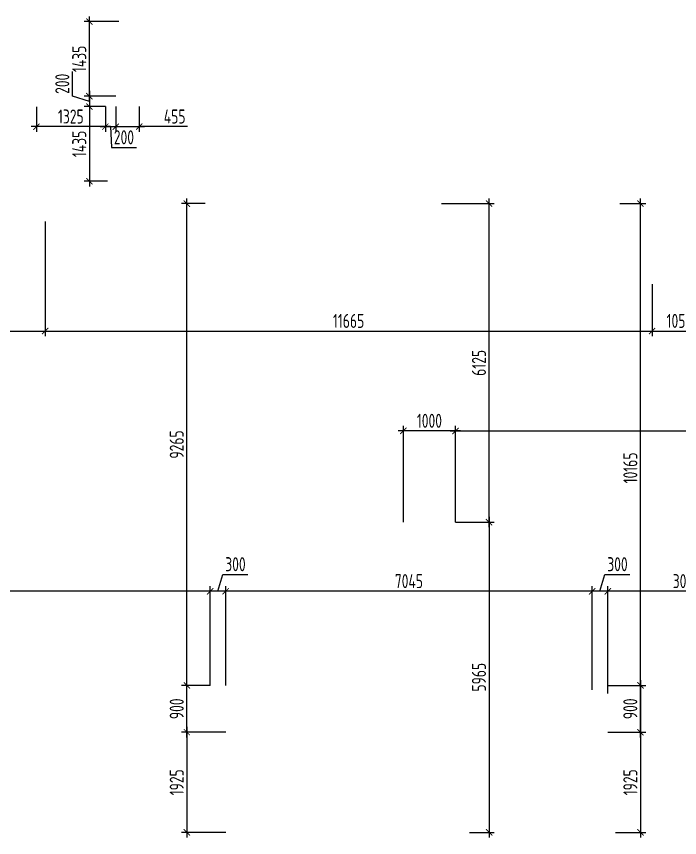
# Model space of a CAD drawing. Header units: millimetres. Extents: x -180271 to 536090, y 55086 to 131231.
# Drawn here: x 498492 to 511239, y 115441 to 131231 of the extents above; entities that cross this region are included whole.
import ezdxf

# ---------------------------------------------------------------- set-up
doc = ezdxf.new("R2010")
doc.units = ezdxf.units.MM
doc.layers.add('Размеры кровли ВК', color=14, linetype='Continuous', lineweight=9)
doc.layers.add('РАЗМЕРЫ КРОВЛИ ОВ', color=204, linetype='Continuous')
doc.layers.get('0').off()
doc.styles.add('ISOCPEUR', font='isocpeur.ttf', dxfattribs={"width": 0.7})
doc.dimstyles.new('R_100', dxfattribs={"dimtxt": 270, "dimasz": 120, "dimexe": 100, "dimexo": 0, "dimgap": 60, "dimtad": 1, "dimdec": 0, "dimrnd": 5, "dimzin": 0, "dimdsep": 46, "dimtxsty": 'ISOCPEUR', "dimblk": 'ARCHTICK', "dimcen": 0, "dimdle": 100, "dimclrd": 256, "dimclre": 256, "dimclrt": 256, "dimadec": 0, "dimazin": 0, "dimtfac": 2, "dimtdec": 0, "dimtofl": 0, "dimtmove": 1, "dimatfit": 3, "dimfxl": 1, "dimtvp": 3, "dimtolj": 1, "dimtzin": 0, "dimarcsym": 0})

# ---------------------------------------------------------------- blocks, each defined once
blk = doc.blocks.new('_ArchTick')
at = {"color": 0, "linetype": 'ByBlock', "const_width": 0.15}
blk.add_lwpolyline([(-0.5, -0.5), (0.5, 0.5)], dxfattribs=at)
blk = doc.blocks.new('*D3977')
at = {"layer": 'РАЗМЕРЫ КРОВЛИ ОВ', "lineweight": -2, "transparency": 16777216}
for p, q in [((499045, 127290), (499045, 125081)), ((496678, 126751), (496678, 125081)), ((496578, 125181), (499145, 125181))]:
    blk.add_line(p, q, dxfattribs=at)
at = {"layer": 'РАЗМЕРЫ КРОВЛИ ОВ', "lineweight": -2, "transparency": 16777216, "xscale": 120, "yscale": 120, "zscale": 120, "rotation": 180}
blk.add_blockref('_ArchTick', (496678, 125181), dxfattribs=at)
at = {"layer": 'РАЗМЕРЫ КРОВЛИ ОВ', "lineweight": -2, "transparency": 16777216, "xscale": 120, "yscale": 120, "zscale": 120}
blk.add_blockref('_ArchTick', (499045, 125181), dxfattribs=at)
at = {"layer": 'РАЗМЕРЫ КРОВЛИ ОВ', "transparency": 16777216, "insert": (497862, 125376), "char_height": 270, "attachment_point": 5, "style": 'ISOCPEUR'}
blk.add_mtext('\\A1;2365', dxfattribs=at)
blk = doc.blocks.new('*D3978')
at = {"layer": 'РАЗМЕРЫ КРОВЛИ ОВ', "lineweight": -2, "transparency": 16777216}
for p, q in [((499045, 127290), (499045, 125081)), ((510710, 126083), (510710, 125081)), ((498945, 125181), (510810, 125181))]:
    blk.add_line(p, q, dxfattribs=at)
at = {"layer": 'РАЗМЕРЫ КРОВЛИ ОВ', "lineweight": -2, "transparency": 16777216, "xscale": 120, "yscale": 120, "zscale": 120, "rotation": 180}
blk.add_blockref('_ArchTick', (499045, 125181), dxfattribs=at)
at = {"layer": 'РАЗМЕРЫ КРОВЛИ ОВ', "lineweight": -2, "transparency": 16777216, "xscale": 120, "yscale": 120, "zscale": 120}
blk.add_blockref('_ArchTick', (510710, 125181), dxfattribs=at)
at = {"layer": 'РАЗМЕРЫ КРОВЛИ ОВ', "transparency": 16777216, "insert": (504877, 125376), "char_height": 270, "attachment_point": 5, "style": 'ISOCPEUR'}
blk.add_mtext('\\A1;11665', dxfattribs=at)
blk = doc.blocks.new('*D3979')
at = {"layer": 'РАЗМЕРЫ КРОВЛИ ОВ', "lineweight": -2, "transparency": 16777216}
for p, q in [((510710, 126083), (510710, 125081)), ((511761, 126083), (511761, 125081)), ((510610, 125181), (511861, 125181))]:
    blk.add_line(p, q, dxfattribs=at)
at = {"layer": 'РАЗМЕРЫ КРОВЛИ ОВ', "lineweight": -2, "transparency": 16777216, "xscale": 120, "yscale": 120, "zscale": 120, "rotation": 180}
blk.add_blockref('_ArchTick', (510710, 125181), dxfattribs=at)
at = {"layer": 'РАЗМЕРЫ КРОВЛИ ОВ', "lineweight": -2, "transparency": 16777216, "xscale": 120, "yscale": 120, "zscale": 120}
blk.add_blockref('_ArchTick', (511761, 125181), dxfattribs=at)
at = {"layer": 'РАЗМЕРЫ КРОВЛИ ОВ', "transparency": 16777216, "insert": (511235, 125376), "char_height": 270, "attachment_point": 5, "style": 'ISOCPEUR'}
blk.add_mtext('\\A1;1050', dxfattribs=at)
blk = doc.blocks.new('*D4014')
at = {"layer": 'РАЗМЕРЫ КРОВЛИ ОВ', "lineweight": -2, "transparency": 16777216}
for p, q in [((512991, 120177), (509758, 120177)), ((509858, 118209), (509858, 120277)), ((512891, 119850), (512891, 120277))]:
    blk.add_line(p, q, dxfattribs=at)
at = {"layer": 'РАЗМЕРЫ КРОВЛИ ОВ', "lineweight": -2, "transparency": 16777216, "xscale": 120, "yscale": 120, "zscale": 120, "rotation": 180}
blk.add_blockref('_ArchTick', (509858, 120177), dxfattribs=at)
at = {"layer": 'РАЗМЕРЫ КРОВЛИ ОВ', "lineweight": -2, "transparency": 16777216, "xscale": 120, "yscale": 120, "zscale": 120}
blk.add_blockref('_ArchTick', (512891, 120177), dxfattribs=at)
at = {"layer": 'РАЗМЕРЫ КРОВЛИ ОВ', "transparency": 16777216, "insert": (511374, 120372), "char_height": 270, "attachment_point": 5, "style": 'ISOCPEUR'}
blk.add_mtext('\\A1;3035', dxfattribs=at)
blk = doc.blocks.new('*D4015')
at = {"layer": 'РАЗМЕРЫ КРОВЛИ ОВ', "lineweight": -2, "transparency": 16777216}
for p, q in [((509708, 120177), (509805, 120502)), ((509805, 120502), (510285, 120502)), ((509958, 120177), (509458, 120177)), ((509558, 118279), (509558, 120277)), ((509858, 118279), (509858, 120277))]:
    blk.add_line(p, q, dxfattribs=at)
at = {"layer": 'РАЗМЕРЫ КРОВЛИ ОВ', "lineweight": -2, "transparency": 16777216, "xscale": 120, "yscale": 120, "zscale": 120, "rotation": 180}
blk.add_blockref('_ArchTick', (509558, 120177), dxfattribs=at)
at = {"layer": 'РАЗМЕРЫ КРОВЛИ ОВ', "lineweight": -2, "transparency": 16777216, "xscale": 120, "yscale": 120, "zscale": 120}
blk.add_blockref('_ArchTick', (509858, 120177), dxfattribs=at)
at = {"layer": 'РАЗМЕРЫ КРОВЛИ ОВ', "transparency": 16777216, "insert": (510045, 120697), "char_height": 270, "attachment_point": 5, "style": 'ISOCPEUR'}
blk.add_mtext('\\A1;300', dxfattribs=at)
blk = doc.blocks.new('*D4016')
at = {"layer": 'РАЗМЕРЫ КРОВЛИ ОВ', "lineweight": -2, "transparency": 16777216}
for p, q in [((509658, 120177), (502415, 120177)), ((502515, 118367), (502515, 120277)), ((509558, 118279), (509558, 120277))]:
    blk.add_line(p, q, dxfattribs=at)
at = {"layer": 'РАЗМЕРЫ КРОВЛИ ОВ', "lineweight": -2, "transparency": 16777216, "xscale": 120, "yscale": 120, "zscale": 120, "rotation": 180}
blk.add_blockref('_ArchTick', (502515, 120177), dxfattribs=at)
at = {"layer": 'РАЗМЕРЫ КРОВЛИ ОВ', "lineweight": -2, "transparency": 16777216, "xscale": 120, "yscale": 120, "zscale": 120}
blk.add_blockref('_ArchTick', (509558, 120177), dxfattribs=at)
at = {"layer": 'РАЗМЕРЫ КРОВЛИ ОВ', "transparency": 16777216, "insert": (506036, 120372), "char_height": 270, "attachment_point": 5, "style": 'ISOCPEUR'}
blk.add_mtext('\\A1;7045', dxfattribs=at)
blk = doc.blocks.new('*D4017')
at = {"layer": 'РАЗМЕРЫ КРОВЛИ ОВ', "lineweight": -2, "transparency": 16777216}
for p, q in [((502365, 120177), (502462, 120502)), ((502462, 120502), (502941, 120502)), ((502615, 120177), (502115, 120177)), ((502215, 118367), (502215, 120277)), ((502515, 118367), (502515, 120277))]:
    blk.add_line(p, q, dxfattribs=at)
at = {"layer": 'РАЗМЕРЫ КРОВЛИ ОВ', "lineweight": -2, "transparency": 16777216, "xscale": 120, "yscale": 120, "zscale": 120, "rotation": 180}
blk.add_blockref('_ArchTick', (502215, 120177), dxfattribs=at)
at = {"layer": 'РАЗМЕРЫ КРОВЛИ ОВ', "lineweight": -2, "transparency": 16777216, "xscale": 120, "yscale": 120, "zscale": 120}
blk.add_blockref('_ArchTick', (502515, 120177), dxfattribs=at)
at = {"layer": 'РАЗМЕРЫ КРОВЛИ ОВ', "transparency": 16777216, "insert": (502702, 120697), "char_height": 270, "attachment_point": 5, "style": 'ISOCPEUR'}
blk.add_mtext('\\A1;300', dxfattribs=at)
blk = doc.blocks.new('*D4018')
at = {"layer": 'РАЗМЕРЫ КРОВЛИ ОВ', "lineweight": -2, "transparency": 16777216}
for p, q in [((502315, 120177), (491474, 120177)), ((491574, 115541), (491574, 120277)), ((502215, 118367), (502215, 120277))]:
    blk.add_line(p, q, dxfattribs=at)
at = {"layer": 'РАЗМЕРЫ КРОВЛИ ОВ', "lineweight": -2, "transparency": 16777216, "xscale": 120, "yscale": 120, "zscale": 120, "rotation": 180}
blk.add_blockref('_ArchTick', (491574, 120177), dxfattribs=at)
at = {"layer": 'РАЗМЕРЫ КРОВЛИ ОВ', "lineweight": -2, "transparency": 16777216, "xscale": 120, "yscale": 120, "zscale": 120}
blk.add_blockref('_ArchTick', (502215, 120177), dxfattribs=at)
at = {"layer": 'РАЗМЕРЫ КРОВЛИ ОВ', "transparency": 16777216, "insert": (496894, 120372), "char_height": 270, "attachment_point": 5, "style": 'ISOCPEUR'}
blk.add_mtext('\\A1;10640', dxfattribs=at)
blk = doc.blocks.new('*D4021')
at = {"layer": 'РАЗМЕРЫ КРОВЛИ ОВ', "lineweight": -2, "transparency": 16777216}
for p, q in [((510487, 118467), (510487, 117367)), ((509858, 118367), (510587, 118367)), ((509858, 117467), (510587, 117467))]:
    blk.add_line(p, q, dxfattribs=at)
at = {"layer": 'РАЗМЕРЫ КРОВЛИ ОВ', "lineweight": -2, "transparency": 16777216, "xscale": 120, "yscale": 120, "zscale": 120}
for p, rotation in [((510487, 118367), 90), ((510487, 117467), 270)]:
    blk.add_blockref('_ArchTick', p, dxfattribs=dict(at, rotation=rotation))
at = {"layer": 'РАЗМЕРЫ КРОВЛИ ОВ', "transparency": 16777216, "insert": (510292, 117917), "char_height": 270, "attachment_point": 5, "rotation": 90, "style": 'ISOCPEUR'}
blk.add_mtext('\\A1;900', dxfattribs=at)
blk = doc.blocks.new('*D4022')
at = {"layer": 'РАЗМЕРЫ КРОВЛИ ОВ', "lineweight": -2, "transparency": 16777216}
for p, q in [((510487, 117567), (510487, 115441)), ((509858, 117467), (510587, 117467)), ((510010, 115541), (510587, 115541))]:
    blk.add_line(p, q, dxfattribs=at)
at = {"layer": 'РАЗМЕРЫ КРОВЛИ ОВ', "lineweight": -2, "transparency": 16777216, "xscale": 120, "yscale": 120, "zscale": 120}
for p, rotation in [((510487, 117467), 90), ((510487, 115541), 270)]:
    blk.add_blockref('_ArchTick', p, dxfattribs=dict(at, rotation=rotation))
at = {"layer": 'РАЗМЕРЫ КРОВЛИ ОВ', "transparency": 16777216, "insert": (510292, 116504), "char_height": 270, "attachment_point": 5, "rotation": 90, "style": 'ISOCPEUR'}
blk.add_mtext('\\A1;1925', dxfattribs=at)
blk = doc.blocks.new('*D4023')
at = {"layer": 'РАЗМЕРЫ КРОВЛИ ОВ', "lineweight": -2, "transparency": 16777216}
for p, q in [((501768, 117567), (501768, 115441)), ((502515, 117467), (501668, 117467)), ((502515, 115541), (501668, 115541))]:
    blk.add_line(p, q, dxfattribs=at)
at = {"layer": 'РАЗМЕРЫ КРОВЛИ ОВ', "lineweight": -2, "transparency": 16777216, "xscale": 120, "yscale": 120, "zscale": 120}
for p, rotation in [((501768, 117467), 90), ((501768, 115541), 270)]:
    blk.add_blockref('_ArchTick', p, dxfattribs=dict(at, rotation=rotation))
at = {"layer": 'РАЗМЕРЫ КРОВЛИ ОВ', "transparency": 16777216, "insert": (501573, 116504), "char_height": 270, "attachment_point": 5, "rotation": 90, "style": 'ISOCPEUR'}
blk.add_mtext('\\A1;1925', dxfattribs=at)
blk = doc.blocks.new('*D4024')
at = {"layer": 'РАЗМЕРЫ КРОВЛИ ОВ', "lineweight": -2, "transparency": 16777216}
for p, q in [((501768, 117367), (501768, 118467)), ((502215, 118367), (501668, 118367)), ((502515, 117467), (501668, 117467))]:
    blk.add_line(p, q, dxfattribs=at)
at = {"layer": 'РАЗМЕРЫ КРОВЛИ ОВ', "lineweight": -2, "transparency": 16777216, "xscale": 120, "yscale": 120, "zscale": 120}
for p, rotation in [((501768, 118367), 90), ((501768, 117467), 270)]:
    blk.add_blockref('_ArchTick', p, dxfattribs=dict(at, rotation=rotation))
at = {"layer": 'РАЗМЕРЫ КРОВЛИ ОВ', "transparency": 16777216, "insert": (501573, 117917), "char_height": 270, "attachment_point": 5, "rotation": 90, "style": 'ISOCPEUR'}
blk.add_mtext('\\A1;900', dxfattribs=at)
blk = doc.blocks.new('*D4025')
at = {"layer": 'РАЗМЕРЫ КРОВЛИ ОВ', "lineweight": -2, "transparency": 16777216}
for p, q in [((502122, 127631), (501668, 127631)), ((501768, 118267), (501768, 127731)), ((502215, 118367), (501668, 118367))]:
    blk.add_line(p, q, dxfattribs=at)
at = {"layer": 'РАЗМЕРЫ КРОВЛИ ОВ', "lineweight": -2, "transparency": 16777216, "xscale": 120, "yscale": 120, "zscale": 120}
for p, rotation in [((501768, 127631), 90), ((501768, 118367), 270)]:
    blk.add_blockref('_ArchTick', p, dxfattribs=dict(at, rotation=rotation))
at = {"layer": 'РАЗМЕРЫ КРОВЛИ ОВ', "transparency": 16777216, "insert": (501573, 122999), "char_height": 270, "attachment_point": 5, "rotation": 90, "style": 'ISOCPEUR'}
blk.add_mtext('\\A1;9265', dxfattribs=at)
blk = doc.blocks.new('*D4026')
at = {"layer": 'РАЗМЕРЫ КРОВЛИ ОВ', "lineweight": -2, "transparency": 16777216}
for p, q in [((510092, 127631), (510587, 127631)), ((510487, 117367), (510487, 127731)), ((509858, 117467), (510587, 117467))]:
    blk.add_line(p, q, dxfattribs=at)
at = {"layer": 'РАЗМЕРЫ КРОВЛИ ОВ', "lineweight": -2, "transparency": 16777216, "xscale": 120, "yscale": 120, "zscale": 120}
for p, rotation in [((510487, 127631), 90), ((510487, 117467), 270)]:
    blk.add_blockref('_ArchTick', p, dxfattribs=dict(at, rotation=rotation))
at = {"layer": 'РАЗМЕРЫ КРОВЛИ ОВ', "transparency": 16777216, "insert": (510292, 122549), "char_height": 270, "attachment_point": 5, "rotation": 90, "style": 'ISOCPEUR'}
blk.add_mtext('\\A1;10165', dxfattribs=at)
blk = doc.blocks.new('*D4030')
at = {"layer": 'РАЗМЕРЫ КРОВЛИ ОВ', "lineweight": -2, "transparency": 16777216}
for p, q in [((499894, 129597), (499894, 131231)), ((500458, 131131), (499794, 131131)), ((500400, 129697), (499794, 129697))]:
    blk.add_line(p, q, dxfattribs=at)
at = {"layer": 'РАЗМЕРЫ КРОВЛИ ОВ', "lineweight": -2, "transparency": 16777216, "xscale": 120, "yscale": 120, "zscale": 120}
for p, rotation in [((499894, 131131), 90), ((499894, 129697), 270)]:
    blk.add_blockref('_ArchTick', p, dxfattribs=dict(at, rotation=rotation))
at = {"layer": 'РАЗМЕРЫ КРОВЛИ ОВ', "transparency": 16777216, "insert": (499699, 130414), "char_height": 270, "attachment_point": 5, "rotation": 90, "style": 'ISOCPEUR'}
blk.add_mtext('\\A1;1435', dxfattribs=at)
blk = doc.blocks.new('*D4031')
at = {"layer": 'РАЗМЕРЫ КРОВЛИ ОВ', "lineweight": -2, "transparency": 16777216}
for p, q in [((499569, 129695), (499569, 130174)), ((499894, 129797), (499894, 129397)), ((499894, 129597), (499569, 129695)), ((500400, 129697), (499794, 129697)), ((500201, 129497), (499794, 129497))]:
    blk.add_line(p, q, dxfattribs=at)
at = {"layer": 'РАЗМЕРЫ КРОВЛИ ОВ', "lineweight": -2, "transparency": 16777216, "xscale": 120, "yscale": 120, "zscale": 120}
for p, rotation in [((499894, 129697), 90), ((499894, 129497), 270)]:
    blk.add_blockref('_ArchTick', p, dxfattribs=dict(at, rotation=rotation))
at = {"layer": 'РАЗМЕРЫ КРОВЛИ ОВ', "transparency": 16777216, "insert": (499374, 129935), "char_height": 270, "attachment_point": 5, "rotation": 90, "style": 'ISOCPEUR'}
blk.add_mtext('\\A1;200', dxfattribs=at)
blk = doc.blocks.new('*D4032')
at = {"layer": 'РАЗМЕРЫ КРОВЛИ ОВ', "lineweight": -2, "transparency": 16777216}
for p, q in [((500201, 129497), (499794, 129497)), ((499894, 129597), (499894, 127961)), ((500241, 128061), (499794, 128061))]:
    blk.add_line(p, q, dxfattribs=at)
at = {"layer": 'РАЗМЕРЫ КРОВЛИ ОВ', "lineweight": -2, "transparency": 16777216, "xscale": 120, "yscale": 120, "zscale": 120}
for p, rotation in [((499894, 129497), 90), ((499894, 128061), 270)]:
    blk.add_blockref('_ArchTick', p, dxfattribs=dict(at, rotation=rotation))
at = {"layer": 'РАЗМЕРЫ КРОВЛИ ОВ', "transparency": 16777216, "insert": (499699, 128779), "char_height": 270, "attachment_point": 5, "rotation": 90, "style": 'ISOCPEUR'}
blk.add_mtext('\\A1;1435', dxfattribs=at)
blk = doc.blocks.new('*D4033')
at = {"layer": 'РАЗМЕРЫ КРОВЛИ ОВ', "lineweight": -2, "transparency": 16777216}
for p, q in [((500201, 129497), (500201, 129011)), ((500400, 129497), (500400, 129011)), ((500101, 129111), (500500, 129111)), ((500301, 129111), (500318, 128711)), ((500318, 128711), (500797, 128711))]:
    blk.add_line(p, q, dxfattribs=at)
at = {"layer": 'РАЗМЕРЫ КРОВЛИ ОВ', "lineweight": -2, "transparency": 16777216, "xscale": 120, "yscale": 120, "zscale": 120, "rotation": 180}
blk.add_blockref('_ArchTick', (500201, 129111), dxfattribs=at)
at = {"layer": 'РАЗМЕРЫ КРОВЛИ ОВ', "lineweight": -2, "transparency": 16777216, "xscale": 120, "yscale": 120, "zscale": 120}
blk.add_blockref('_ArchTick', (500400, 129111), dxfattribs=at)
at = {"layer": 'РАЗМЕРЫ КРОВЛИ ОВ', "transparency": 16777216, "insert": (500558, 128906), "char_height": 270, "attachment_point": 5, "style": 'ISOCPEUR'}
blk.add_mtext('\\A1;200', dxfattribs=at)
blk = doc.blocks.new('*D4034')
at = {"layer": 'РАЗМЕРЫ КРОВЛИ ОВ', "lineweight": -2, "transparency": 16777216}
for p, q in [((500400, 129497), (500400, 129011)), ((500854, 129501), (500854, 129011)), ((500300, 129111), (500954, 129111)), ((501782, 129111), (500854, 129111))]:
    blk.add_line(p, q, dxfattribs=at)
at = {"layer": 'РАЗМЕРЫ КРОВЛИ ОВ', "lineweight": -2, "transparency": 16777216, "xscale": 120, "yscale": 120, "zscale": 120, "rotation": 180}
blk.add_blockref('_ArchTick', (500400, 129111), dxfattribs=at)
at = {"layer": 'РАЗМЕРЫ КРОВЛИ ОВ', "lineweight": -2, "transparency": 16777216, "xscale": 120, "yscale": 120, "zscale": 120}
blk.add_blockref('_ArchTick', (500854, 129111), dxfattribs=at)
at = {"layer": 'РАЗМЕРЫ КРОВЛИ ОВ', "transparency": 16777216, "insert": (501533, 129306), "char_height": 270, "attachment_point": 5, "style": 'ISOCPEUR'}
blk.add_mtext('\\A1;455', dxfattribs=at)
blk = doc.blocks.new('*D4035')
at = {"layer": 'РАЗМЕРЫ КРОВЛИ ОВ', "lineweight": -2, "transparency": 16777216}
for p, q in [((498875, 129493), (498875, 129011)), ((500201, 129497), (500201, 129011)), ((500301, 129111), (498775, 129111))]:
    blk.add_line(p, q, dxfattribs=at)
at = {"layer": 'РАЗМЕРЫ КРОВЛИ ОВ', "lineweight": -2, "transparency": 16777216, "xscale": 120, "yscale": 120, "zscale": 120, "rotation": 180}
blk.add_blockref('_ArchTick', (498875, 129111), dxfattribs=at)
at = {"layer": 'РАЗМЕРЫ КРОВЛИ ОВ', "lineweight": -2, "transparency": 16777216, "xscale": 120, "yscale": 120, "zscale": 120}
blk.add_blockref('_ArchTick', (500201, 129111), dxfattribs=at)
at = {"layer": 'РАЗМЕРЫ КРОВЛИ ОВ', "transparency": 16777216, "insert": (499538, 129306), "char_height": 270, "attachment_point": 5, "style": 'ISOCPEUR'}
blk.add_mtext('\\A1;1325', dxfattribs=at)
blk = doc.blocks.new('*D22612')
at = {"layer": 'Размеры кровли ВК', "lineweight": -2, "transparency": 16777216}
for p, q in [((505930, 121507), (505930, 123360)), ((506930, 121507), (506930, 123360)), ((507030, 123260), (505830, 123260))]:
    blk.add_line(p, q, dxfattribs=at)
at = {"layer": 'Размеры кровли ВК', "lineweight": -2, "transparency": 16777216, "xscale": 120, "yscale": 120, "zscale": 120, "rotation": 180}
blk.add_blockref('_ArchTick', (505930, 123260), dxfattribs=at)
at = {"layer": 'Размеры кровли ВК', "lineweight": -2, "transparency": 16777216, "xscale": 120, "yscale": 120, "zscale": 120}
blk.add_blockref('_ArchTick', (506930, 123260), dxfattribs=at)
at = {"layer": 'Размеры кровли ВК', "transparency": 16777216, "insert": (506430, 123455), "char_height": 270, "attachment_point": 5, "style": 'ISOCPEUR'}
blk.add_mtext('\\A1;1000', dxfattribs=at)
blk = doc.blocks.new('*D22613')
at = {"layer": 'Размеры кровли ВК', "lineweight": -2, "transparency": 16777216}
for p, q in [((524384, 123876), (524384, 123160)), ((506930, 121507), (506930, 123360)), ((506830, 123260), (524484, 123260))]:
    blk.add_line(p, q, dxfattribs=at)
at = {"layer": 'Размеры кровли ВК', "lineweight": -2, "transparency": 16777216, "xscale": 120, "yscale": 120, "zscale": 120, "rotation": 180}
blk.add_blockref('_ArchTick', (506930, 123260), dxfattribs=at)
at = {"layer": 'Размеры кровли ВК', "lineweight": -2, "transparency": 16777216, "xscale": 120, "yscale": 120, "zscale": 120}
blk.add_blockref('_ArchTick', (524384, 123260), dxfattribs=at)
at = {"layer": 'Размеры кровли ВК', "transparency": 16777216, "insert": (515657, 123455), "char_height": 270, "attachment_point": 5, "style": 'ISOCPEUR'}
blk.add_mtext('\\A1;17455', dxfattribs=at)
blk = doc.blocks.new('*D22614')
at = {"layer": 'Размеры кровли ВК', "lineweight": -2, "transparency": 16777216}
for p, q in [((506663, 127631), (507677, 127631)), ((507577, 121407), (507577, 127731)), ((506930, 121507), (507677, 121507))]:
    blk.add_line(p, q, dxfattribs=at)
at = {"layer": 'Размеры кровли ВК', "lineweight": -2, "transparency": 16777216, "xscale": 120, "yscale": 120, "zscale": 120}
for p, rotation in [((507577, 127631), 90), ((507577, 121507), 270)]:
    blk.add_blockref('_ArchTick', p, dxfattribs=dict(at, rotation=rotation))
at = {"layer": 'Размеры кровли ВК', "transparency": 16777216, "insert": (507382, 124569), "char_height": 270, "attachment_point": 5, "rotation": 90, "style": 'ISOCPEUR'}
blk.add_mtext('\\A1;6125', dxfattribs=at)
blk = doc.blocks.new('*D22615')
at = {"layer": 'Размеры кровли ВК', "lineweight": -2, "transparency": 16777216}
for p, q in [((507577, 121607), (507577, 115441)), ((506930, 121507), (507677, 121507)), ((507200, 115541), (507677, 115541))]:
    blk.add_line(p, q, dxfattribs=at)
at = {"layer": 'Размеры кровли ВК', "lineweight": -2, "transparency": 16777216, "xscale": 120, "yscale": 120, "zscale": 120}
for p, rotation in [((507577, 121507), 90), ((507577, 115541), 270)]:
    blk.add_blockref('_ArchTick', p, dxfattribs=dict(at, rotation=rotation))
at = {"layer": 'Размеры кровли ВК', "transparency": 16777216, "insert": (507382, 118524), "char_height": 270, "attachment_point": 5, "rotation": 90, "style": 'ISOCPEUR'}
blk.add_mtext('\\A1;5965', dxfattribs=at)

msp = doc.modelspace()

# ---------------------------------------------------------------- dimensions: what is measured, and where the dimension line sits
at = {"layer": 'Размеры кровли ВК'}
for base, p2, picture, middle in [((507577.4, 127630.7), (506663.2, 127630.7), '*D22614', (507382.4, 124568.6)), ((507577.4, 115540.7), (507199.9, 115540.7), '*D22615', (507382.4, 118523.6))]:
    dim = msp.add_linear_dim(base=base, p1=(506930.2, 121506.6), p2=p2, angle=90, dimstyle='R_100', override={"dimpost": '\\X'}, dxfattribs=at)
    dim.commit()
    dim.dimension.update_dxf_attribs({"geometry": picture, "text_midpoint": middle})
for base, p2, picture, middle in [((524384.2, 123260.1), (524384.2, 123876), '*D22613', (515657.2, 123455.1)), ((505930.1, 123260.1), (505930.1, 121506.6), '*D22612', (506430.1, 123455.1))]:
    dim = msp.add_linear_dim(base=base, p1=(506930.2, 121506.6), p2=p2, dimstyle='R_100', override={"dimpost": '\\X'}, dxfattribs=at)
    dim.commit()
    dim.dimension.update_dxf_attribs({"geometry": picture, "text_midpoint": middle})
at = {"layer": 'РАЗМЕРЫ КРОВЛИ ОВ'}
for base, p1, p2, picture, middle in [((499894, 131130.7), (500400.2, 129697.5), (500458.4, 131130.7), '*D4030', (499699, 130414.1)), ((499894, 129497.5), (500400.2, 129697.5), (500201.1, 129497.5), '*D4031', (499374, 129755)), ((499894, 128060.7), (500201.1, 129497.5), (500241, 128060.7), '*D4032', (499699, 128779.1)), ((501768, 127630.7), (502214.6, 118366.9), (502122.2, 127630.7), '*D4025', (501573, 122998.8)), ((510487.5, 127630.7), (509857.9, 117466.9), (510092.4, 127630.7), '*D4026', (510292.5, 122548.8)), ((501768, 118366.9), (502514.6, 117466.9), (502214.6, 118366.9), '*D4024', (501573, 117916.9)), ((510487.5, 117466.9), (509857.9, 118366.9), (509857.9, 117466.9), '*D4021', (510292.5, 117916.9)), ((501768, 115540.7), (502514.6, 117466.9), (502514.6, 115540.7), '*D4023', (501573, 116503.8)), ((510487.5, 115540.7), (509857.9, 117466.9), (510009.9, 115540.7), '*D4022', (510292.5, 116503.8))]:
    dim = msp.add_linear_dim(base=base, p1=p1, p2=p2, angle=90, dimstyle='R_100', override={"dimpost": '\\X'}, dxfattribs=at)
    dim.commit()
    dim.dimension.update_dxf_attribs({"geometry": picture, "text_midpoint": middle})
for base, p1, p2, picture, middle in [((498874.7, 129111.3), (500201.1, 129497.5), (498874.7, 129493.3), '*D4035', (499537.9, 129306.3)), ((499044.7, 125181), (496678.5, 126750.5), (499044.7, 127289.6), '*D3977', (497861.6, 125376)), ((510709.5, 125181), (499044.7, 127289.6), (510709.5, 126082.8), '*D3978', (504877.1, 125376)), ((511760.5, 125181), (510709.5, 126082.8), (511760.5, 126082.8), '*D3979', (511235, 125376)), ((502214.6, 120177.1), (502514.6, 118366.9), (502214.6, 118366.9), '*D4017', (502522.1, 120697.1)), ((509557.9, 120177.1), (509857.9, 118278.8), (509557.9, 118278.8), '*D4015', (509865.4, 120697.1)), ((491574, 120177.1), (502214.6, 118366.9), (491574, 115540.7), '*D4018', (496894.3, 120372.1)), ((502514.6, 120177.1), (509557.9, 118278.8), (502514.6, 118366.9), '*D4016', (506036.2, 120372.1)), ((509857.9, 120177.1), (512890.7, 119850.2), (509857.9, 118208.7), '*D4014', (511374.3, 120372.1))]:
    dim = msp.add_linear_dim(base=base, p1=p1, p2=p2, dimstyle='R_100', override={"dimpost": '\\X'}, dxfattribs=at)
    dim.commit()
    dim.dimension.update_dxf_attribs({"geometry": picture, "text_midpoint": middle})
for base, p1, p2, picture, middle in [((500400.2, 129111.3), (500201.1, 129497.5), (500400.2, 129497.5), '*D4033', (500378.3, 128711.3)), ((500854.2, 129111.3), (500400.2, 129497.5), (500854.2, 129500.5), '*D4034', (501533, 129026.8))]:
    dim = msp.add_linear_dim(base=base, p1=p1, p2=p2, dimstyle='R_100', override={"dimpost": '\\X'}, dxfattribs=at)
    dim.commit()
    dim.dimension.update_dxf_attribs({"geometry": picture, "text_midpoint": middle, "dimtype": 160})

doc.saveas('drawing.dxf')
